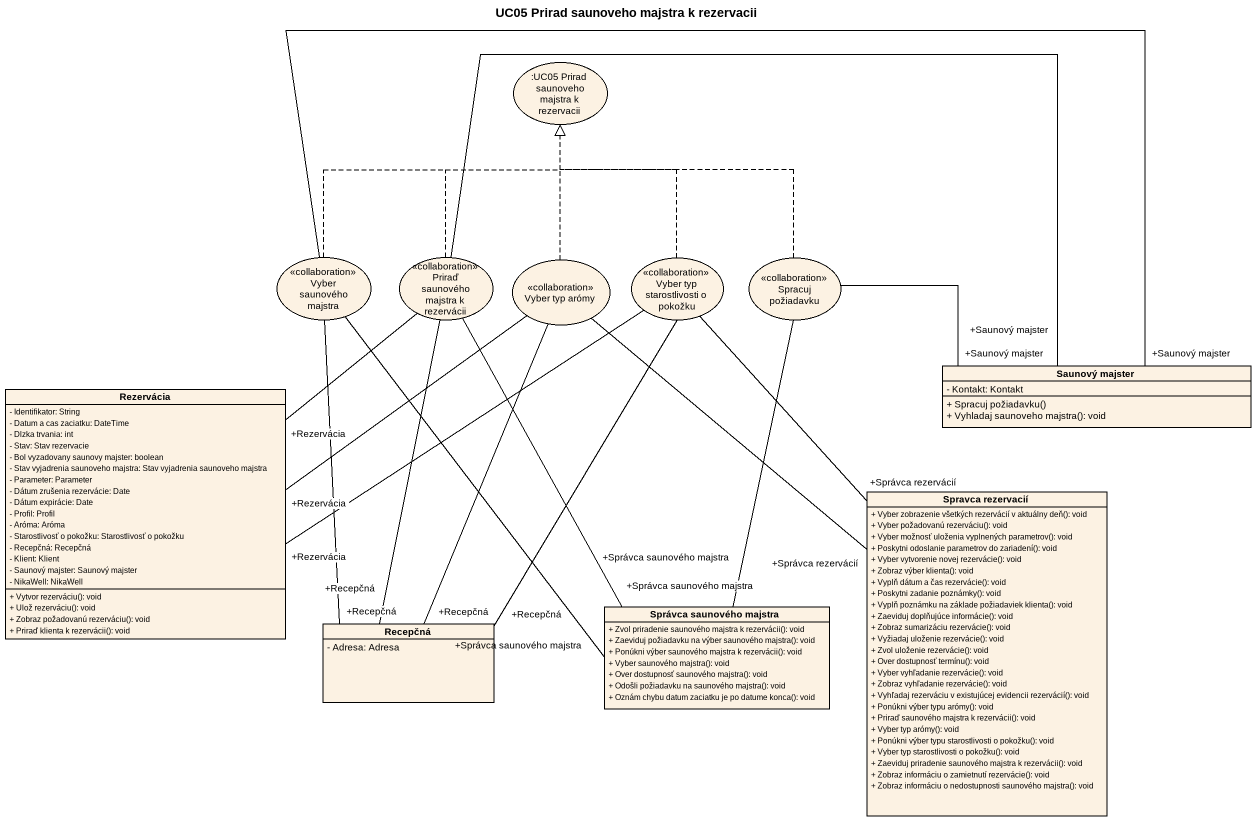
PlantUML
@startuml
title UC05 Prirad saunoveho majstra k rezervacii
allowmixing
hide circle
hide empty members
skinparam classAttributeIconSize 0
usecase ":UC05 Prirad saunoveho majstra k rezervacii" as UC05_Prirad_saunoveho
usecase "Vyber saunového majstra" as Vyber_saunového_majstra <<collaboration>>
usecase "Priraď saunového majstra k rezervácii" as Priraď_saunového_majstra_k <<collaboration>>
usecase "Vyber typ arómy" as Vyber_typ_arómy <<collaboration>>
usecase "Vyber typ starostlivosti o pokožku" as Vyber_typ_starostlivosti_o <<collaboration>>
usecase "Spracuj požiadavku" as Spracuj_požiadavku <<collaboration>>
class Rezervácia {
  - Identifikator: String
  - Datum a cas zaciatku: DateTime
  - Dlzka trvania: int
  - Stav: Stav rezervacie
  - Bol vyzadovany saunovy majster: boolean
  - Stav vyjadrenia saunoveho majstra: Stav vyjadrenia saunoveho majstra
  - Parameter: Parameter
  - Dátum zrušenia rezervácie: Date
  - Dátum expirácie: Date
  - Profil: Profil
  - Aróma: Aróma
  - Starostlivosť o pokožku: Starostlivosť o pokožku
  - Recepčná: Recepčná
  - Klient: Klient
  - Saunový majster: Saunový majster
  - NikaWell: NikaWell
  + Vytvor rezerváciu(): void
  + Ulož rezerváciu(): void
  + Zobraz požadovanú rezerváciu(): void
  + Priraď klienta k rezervácii(): void
}
class "Saunový majster" as Saunový_majster {
  - Kontakt: Kontakt
  + Spracuj požiadavku()
  + Vyhladaj saunoveho majstra(): void
}
class "Spravca rezervacií" as Spravca_rezervacií {
  + Vyber zobrazenie všetkých rezervácií v aktuálny deň(): void
  + Vyber požadovanú rezerváciu(): void
  + Vyber možnosť uloženia vyplnených parametrov(): void
  + Poskytni odoslanie parametrov do zariadení(): void
  + Vyber vytvorenie novej rezervácie(): void
  + Zobraz výber klienta(): void
  + Vyplň dátum a čas rezervácie(): void
  + Poskytni zadanie poznámky(): void
  + Vyplň poznámku na základe požiadaviek klienta(): void
  + Zaeviduj doplňujúce informácie(): void
  + Zobraz sumarizáciu rezervácie(): void
  + Vyžiadaj uloženie rezervácie(): void
  + Zvol uloženie rezervácie(): void
  + Over dostupnosť termínu(): void
  + Vyber vyhľadanie rezervácie(): void
  + Zobraz vyhľadanie rezervácie(): void
  + Vyhľadaj rezerváciu v existujúcej evidencii rezervácií(): void
  + Ponúkni výber typu arómy(): void
  + Priraď saunového majstra k rezervácii(): void
  + Vyber typ arómy(): void
  + Ponúkni výber typu starostlivosti o pokožku(): void
  + Vyber typ starostlivosti o pokožku(): void
  + Zaeviduj priradenie saunového majstra k rezervácii(): void
  + Zobraz informáciu o zamietnutí rezervácie(): void
  + Zobraz informáciu o nedostupnosti saunového majstra(): void
}
class Recepčná {
  - Adresa: Adresa
}
class "Správca saunového majstra" as Správca_saunového_majstra {
  + Zvol priradenie saunového majstra k rezervácii(): void
  + Zaeviduj požiadavku na výber saunového majstra(): void
  + Ponúkni výber saunového majstra k rezervácii(): void
  + Vyber saunového majstra(): void
  + Over dostupnosť saunového majstra(): void
  + Odošli požiadavku na saunového majstra(): void
  + Oznám chybu datum zaciatku je po datume konca(): void
}
Vyber_saunového_majstra .up.|> UC05_Prirad_saunoveho
Priraď_saunového_majstra_k .up.|> UC05_Prirad_saunoveho
Vyber_typ_arómy .up.|> UC05_Prirad_saunoveho
Vyber_typ_starostlivosti_o .up.|> UC05_Prirad_saunoveho
Spracuj_požiadavku .up.|> UC05_Prirad_saunoveho
Rezervácia "+Rezervácia" -up- Priraď_saunového_majstra_k
Rezervácia "+Rezervácia" -right- Vyber_typ_arómy
Rezervácia "+Rezervácia" -right- Vyber_typ_starostlivosti_o
Saunový_majster "+Saunový majster" -left- Vyber_saunového_majstra
Saunový_majster "+Saunový majster" -left- Priraď_saunového_majstra_k
Saunový_majster "+Saunový majster" -left- Spracuj_požiadavku
Spravca_rezervacií "+Správca rezervácií" -up- Vyber_typ_arómy
Spravca_rezervacií "+Správca rezervácií" -up- Vyber_typ_starostlivosti_o
Recepčná "+Recepčná" -up- Vyber_saunového_majstra
Recepčná "+Recepčná" -up- Priraď_saunového_majstra_k
Recepčná "+Recepčná" -up- Vyber_typ_arómy
Recepčná "+Recepčná" -up- Vyber_typ_starostlivosti_o
Správca_saunového_majstra "+Správca saunového majstra" -up- Vyber_saunového_majstra
Správca_saunového_majstra "+Správca saunového majstra" -up- Priraď_saunového_majstra_k
Správca_saunového_majstra "+Správca saunového majstra" -up- Spracuj_požiadavku
@enduml
